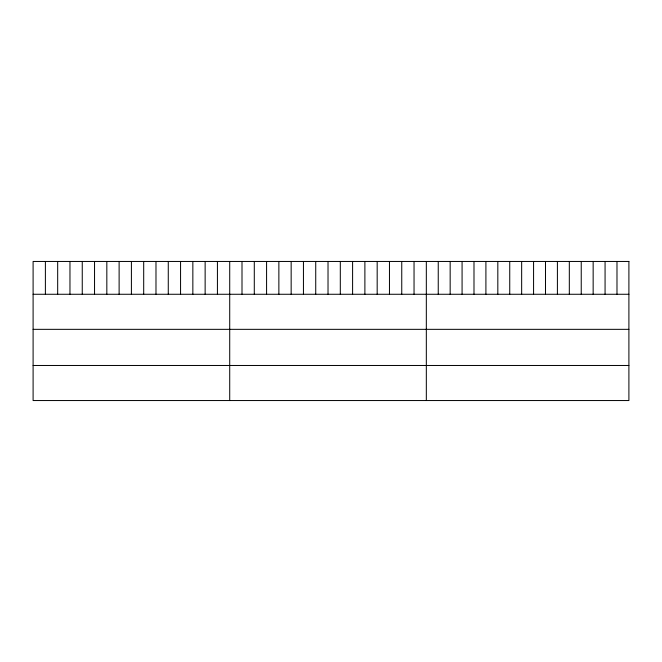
<?xml version="1.0" encoding="UTF-8"?>
<svg xmlns="http://www.w3.org/2000/svg" width="662" height="662" viewBox="0 0 662 662"><rect width="100%" height="100%" fill="white"/><g stroke="black" fill="none" stroke-linecap="round" stroke-linejoin="round"><path stroke-width="0.99" d="M33.1 294.267L628.9 294.267M33.1 329.337L628.9 329.337M33.1 365.474L628.9 365.474M616.984 261.457L616.984 294.267M605.068 261.457L605.068 294.267M593.152 261.457L593.152 294.267M581.236 261.457L581.236 294.267M569.32 261.457L569.32 294.267M557.404 261.457L557.404 294.267M545.488 261.457L545.488 294.267M533.572 261.457L533.572 294.267M521.656 261.457L521.656 294.267M509.74 261.457L509.74 294.267M497.824 261.457L497.824 294.267M485.908 261.457L485.908 294.267M473.992 261.457L473.992 294.267M462.076 261.457L462.076 294.267M450.16 261.457L450.16 294.267M438.244 261.457L438.244 294.267M426.328 261.457L426.328 400.543M414.04 261.457L414.04 294.267M401.751 261.457L401.751 294.267M389.463 261.457L389.463 294.267M377.175 261.457L377.175 294.267M364.886 261.457L364.886 294.267M352.598 261.457L352.598 294.267M340.309 261.457L340.309 294.267M328.021 261.457L328.021 294.267M315.733 261.457L315.733 294.267M303.444 261.457L303.444 294.267M291.156 261.457L291.156 294.267M278.868 261.457L278.868 294.267M266.579 261.457L266.579 294.267M254.291 261.457L254.291 294.267M242.002 261.457L242.002 294.267M229.714 261.457L229.714 400.543M217.426 261.457L217.426 294.267M205.137 261.457L205.137 294.267M192.849 261.457L192.849 294.267M180.56 261.457L180.56 294.267M168.272 261.457L168.272 294.267M155.984 261.457L155.984 294.267M143.695 261.457L143.695 294.267M131.407 261.457L131.407 294.267M119.119 261.457L119.119 294.267M106.83 261.457L106.83 294.267M94.542 261.457L94.542 294.267M82.254 261.457L82.254 294.267M69.965 261.457L69.965 294.267M57.677 261.457L57.677 294.267M45.388 261.457L45.388 294.267M628.9 261.457L33.1 261.457L33.1 400.543L628.9 400.543L628.9 261.457"/></g></svg>
